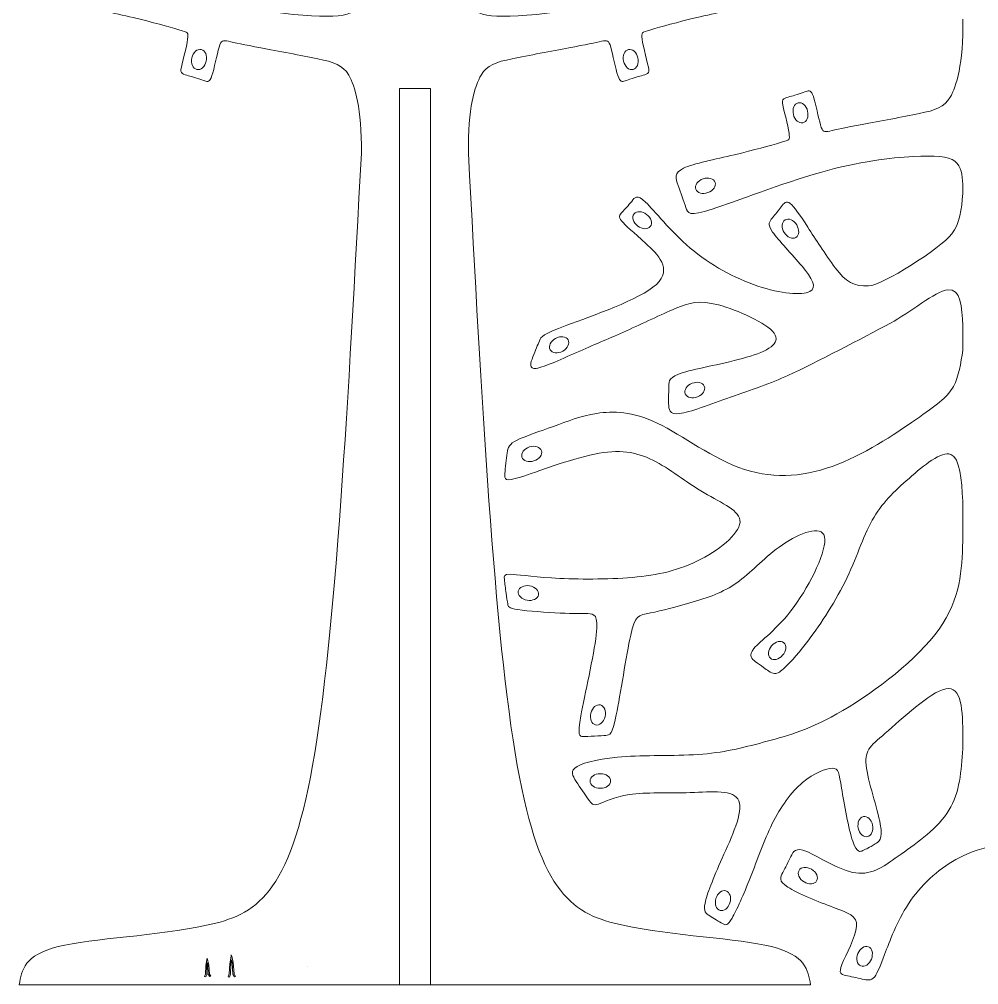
# Model space of a CAD drawing. Header units: centimetres. Extents: x -24 to 7.8, y -17 to 18.1.
# Drawn here: x -21.69 to -2.96, y -17 to 1.85 of the extents above; entities that cross this region are included whole.
import ezdxf

# ---------------------------------------------------------------- set-up
doc = ezdxf.new("R2010")
doc.units = ezdxf.units.CM
doc.header["$MEASUREMENT"] = 0
doc.layers.add('Layer 1', color=7, linetype='Continuous')

msp = doc.modelspace()

# ---------------------------------------------------------------- linework, layer by layer
at = {"layer": 'Layer 1', "color": 250, "lineweight": 20}
msp.add_lwpolyline([(-14.27244, -17.0023), (-13.66744, -17.0023), (-13.66744, 0.4977), (-14.27244, 0.4977), (-14.27244, -17.0023)], close=True, dxfattribs=at)
for points, knots in [([(-15.01543, 2.45465), (-15.02714, 2.2817), (-15.03887, 2.10872), (-15.17037, 2.01126), (-15.17037, 2.01126), (-15.30187, 1.91379), (-15.55317, 1.89183), (-15.98706, 1.9165), (-15.98706, 1.9165), (-16.42094, 1.94117), (-17.03742, 2.01249), (-17.79523, 2.22662), (-17.79523, 2.22662), (-18.55306, 2.44078), (-19.45223, 2.79775), (-19.91003, 2.94464), (-19.91003, 2.94464), (-20.36782, 3.09153), (-20.38426, 3.02834), (-20.42309, 2.91075), (-20.42309, 2.91075), (-20.46192, 2.79314), (-20.52317, 2.62112), (-20.57283, 2.48255), (-20.57283, 2.48255), (-20.62251, 2.34397), (-20.66064, 2.23883), (-20.46687, 2.14538), (-20.46687, 2.14538), (-20.2731, 2.05193), (-19.84745, 1.97017), (-19.47209, 1.88224), (-19.47209, 1.88224), (-19.09672, 1.7943), (-18.77163, 1.70019), (-18.57708, 1.6436), (-18.57708, 1.6436), (-18.38253, 1.58701), (-18.39458, 1.59771), (-18.40759, 1.45929), (-18.40759, 1.45929), (-18.4206, 1.32087), (-18.52505, 0.9667), (-18.53895, 0.86724), (-18.53895, 0.86724), (-18.55285, 0.76778), (-18.44126, 0.7625), (-18.36276, 0.73996), (-18.36276, 0.73996), (-18.28426, 0.71742), (-18.13088, 0.66392), (-18.07311, 0.64572), (-18.07311, 0.64572), (-18.01534, 0.62752), (-17.97707, 0.6148), (-17.93205, 0.74836), (-17.93205, 0.74836), (-17.88703, 0.88192), (-17.83523, 1.16174), (-17.79439, 1.30165), (-17.79439, 1.30165), (-17.75353, 1.44156), (-17.72361, 1.44156), (-17.61171, 1.41961), (-17.61171, 1.41961), (-17.49981, 1.39765), (-17.3059, 1.3537), (-16.9773, 1.29056), (-16.9773, 1.29056), (-16.64869, 1.22743), (-16.18534, 1.14506), (-15.86796, 1.07827), (-15.86796, 1.07827), (-15.55057, 1.01147), (-15.37911, 0.96021), (-15.26136, 0.75707), (-15.26136, 0.75707), (-15.14361, 0.55392), (-15.00014, 0.10849), (-15.01544, -0.76201)], [0, 0, 0, 0, 0.04761905, 0.04761905, 0.04761905, 0.04761905, 0.0952381, 0.0952381, 0.0952381, 0.0952381, 0.14285714, 0.14285714, 0.14285714, 0.14285714, 0.19047619, 0.19047619, 0.19047619, 0.19047619, 0.23809524, 0.23809524, 0.23809524, 0.23809524, 0.28571429, 0.28571429, 0.28571429, 0.28571429, 0.33333333, 0.33333333, 0.33333333, 0.33333333, 0.38095238, 0.38095238, 0.38095238, 0.38095238, 0.42857143, 0.42857143, 0.42857143, 0.42857143, 0.47619048, 0.47619048, 0.47619048, 0.47619048, 0.52380952, 0.52380952, 0.52380952, 0.52380952, 0.57142857, 0.57142857, 0.57142857, 0.57142857, 0.61904762, 0.61904762, 0.61904762, 0.61904762, 0.66666667, 0.66666667, 0.66666667, 0.66666667, 0.71428571, 0.71428571, 0.71428571, 0.71428571, 0.76190476, 0.76190476, 0.76190476, 0.76190476, 0.80952381, 0.80952381, 0.80952381, 0.80952381, 0.85714286, 0.85714286, 0.85714286, 0.85714286, 0.9047619, 0.9047619, 0.9047619, 0.9047619, 1, 1, 1, 1]), ([(-12.92445, 2.45465), (-12.91274, 2.2817), (-12.90101, 2.10872), (-12.76951, 2.01126), (-12.76951, 2.01126), (-12.63801, 1.91379), (-12.38671, 1.89183), (-11.95282, 1.9165), (-11.95282, 1.9165), (-11.51894, 1.94117), (-10.90246, 2.01249), (-10.14465, 2.22662), (-10.14465, 2.22662), (-9.38682, 2.44078), (-8.48765, 2.79775), (-8.02985, 2.94464), (-8.02985, 2.94464), (-7.57206, 3.09153), (-7.55562, 3.02834), (-7.51679, 2.91075), (-7.51679, 2.91075), (-7.47796, 2.79314), (-7.41671, 2.62112), (-7.36705, 2.48255), (-7.36705, 2.48255), (-7.31737, 2.34397), (-7.27924, 2.23883), (-7.47301, 2.14538), (-7.47301, 2.14538), (-7.66678, 2.05193), (-8.09243, 1.97017), (-8.46779, 1.88224), (-8.46779, 1.88224), (-8.84316, 1.7943), (-9.16825, 1.70019), (-9.3628, 1.6436), (-9.3628, 1.6436), (-9.55735, 1.58701), (-9.5453, 1.59771), (-9.53229, 1.45929), (-9.53229, 1.45929), (-9.51928, 1.32087), (-9.41483, 0.9667), (-9.40093, 0.86724), (-9.40093, 0.86724), (-9.38703, 0.76778), (-9.49862, 0.7625), (-9.57712, 0.73996), (-9.57712, 0.73996), (-9.65562, 0.71742), (-9.809, 0.66392), (-9.86677, 0.64572), (-9.86677, 0.64572), (-9.92454, 0.62752), (-9.96281, 0.6148), (-10.00783, 0.74836), (-10.00783, 0.74836), (-10.05285, 0.88192), (-10.10465, 1.16174), (-10.14549, 1.30165), (-10.14549, 1.30165), (-10.18635, 1.44156), (-10.21627, 1.44156), (-10.32817, 1.41961), (-10.32817, 1.41961), (-10.44007, 1.39765), (-10.63398, 1.3537), (-10.96258, 1.29056), (-10.96258, 1.29056), (-11.29119, 1.22743), (-11.75454, 1.14506), (-12.07192, 1.07827), (-12.07192, 1.07827), (-12.38931, 1.01147), (-12.56077, 0.96021), (-12.67852, 0.75707), (-12.67852, 0.75707), (-12.79627, 0.55392), (-12.93974, 0.10849), (-12.92444, -0.76201)], [0, 0, 0, 0, 0.04761905, 0.04761905, 0.04761905, 0.04761905, 0.0952381, 0.0952381, 0.0952381, 0.0952381, 0.14285714, 0.14285714, 0.14285714, 0.14285714, 0.19047619, 0.19047619, 0.19047619, 0.19047619, 0.23809524, 0.23809524, 0.23809524, 0.23809524, 0.28571429, 0.28571429, 0.28571429, 0.28571429, 0.33333333, 0.33333333, 0.33333333, 0.33333333, 0.38095238, 0.38095238, 0.38095238, 0.38095238, 0.42857143, 0.42857143, 0.42857143, 0.42857143, 0.47619048, 0.47619048, 0.47619048, 0.47619048, 0.52380952, 0.52380952, 0.52380952, 0.52380952, 0.57142857, 0.57142857, 0.57142857, 0.57142857, 0.61904762, 0.61904762, 0.61904762, 0.61904762, 0.66666667, 0.66666667, 0.66666667, 0.66666667, 0.71428571, 0.71428571, 0.71428571, 0.71428571, 0.76190476, 0.76190476, 0.76190476, 0.76190476, 0.80952381, 0.80952381, 0.80952381, 0.80952381, 0.85714286, 0.85714286, 0.85714286, 0.85714286, 0.9047619, 0.9047619, 0.9047619, 0.9047619, 1, 1, 1, 1]), ([(-3.27185, -1.36795), (-3.28356, -1.195), (-3.29529, -1.02202), (-3.42679, -0.92456), (-3.42679, -0.92456), (-3.55829, -0.82709), (-3.80959, -0.80513), (-4.24348, -0.8298), (-4.24348, -0.8298), (-4.67736, -0.85447), (-5.29384, -0.92579), (-6.05165, -1.13992), (-6.05165, -1.13992), (-6.80948, -1.35408), (-7.70865, -1.71105), (-8.16645, -1.85794), (-8.16645, -1.85794), (-8.62424, -2.00483), (-8.64068, -1.94164), (-8.67951, -1.82405), (-8.67951, -1.82405), (-8.71834, -1.70644), (-8.77959, -1.53442), (-8.82925, -1.39585), (-8.82925, -1.39585), (-8.87893, -1.25727), (-8.91706, -1.15213), (-8.72329, -1.05868), (-8.72329, -1.05868), (-8.52952, -0.96523), (-8.10387, -0.88347), (-7.72851, -0.79554), (-7.72851, -0.79554), (-7.35314, -0.7076), (-7.02805, -0.61349), (-6.8335, -0.5569), (-6.8335, -0.5569), (-6.63895, -0.50031), (-6.651, -0.51101), (-6.66401, -0.37259), (-6.66401, -0.37259), (-6.67702, -0.23417), (-6.78147, 0.12), (-6.79537, 0.21946), (-6.79537, 0.21946), (-6.80927, 0.31892), (-6.69768, 0.3242), (-6.61918, 0.34674), (-6.61918, 0.34674), (-6.54068, 0.36928), (-6.3873, 0.42278), (-6.32953, 0.44098), (-6.32953, 0.44098), (-6.27176, 0.45918), (-6.23349, 0.4719), (-6.18847, 0.33834), (-6.18847, 0.33834), (-6.14345, 0.20478), (-6.09165, -0.07504), (-6.05081, -0.21495), (-6.05081, -0.21495), (-6.00995, -0.35486), (-5.98003, -0.35486), (-5.86813, -0.33291), (-5.86813, -0.33291), (-5.75623, -0.31095), (-5.56232, -0.267), (-5.23372, -0.20386), (-5.23372, -0.20386), (-4.90511, -0.14073), (-4.44176, -0.05836), (-4.12438, 0.00843), (-4.12438, 0.00843), (-3.80699, 0.07523), (-3.63553, 0.12649), (-3.51778, 0.32963), (-3.51778, 0.32963), (-3.40003, 0.53278), (-3.25656, 0.97821), (-3.27186, 1.84871)], [0, 0, 0, 0, 0.04761905, 0.04761905, 0.04761905, 0.04761905, 0.0952381, 0.0952381, 0.0952381, 0.0952381, 0.14285714, 0.14285714, 0.14285714, 0.14285714, 0.19047619, 0.19047619, 0.19047619, 0.19047619, 0.23809524, 0.23809524, 0.23809524, 0.23809524, 0.28571429, 0.28571429, 0.28571429, 0.28571429, 0.33333333, 0.33333333, 0.33333333, 0.33333333, 0.38095238, 0.38095238, 0.38095238, 0.38095238, 0.42857143, 0.42857143, 0.42857143, 0.42857143, 0.47619048, 0.47619048, 0.47619048, 0.47619048, 0.52380952, 0.52380952, 0.52380952, 0.52380952, 0.57142857, 0.57142857, 0.57142857, 0.57142857, 0.61904762, 0.61904762, 0.61904762, 0.61904762, 0.66666667, 0.66666667, 0.66666667, 0.66666667, 0.71428571, 0.71428571, 0.71428571, 0.71428571, 0.76190476, 0.76190476, 0.76190476, 0.76190476, 0.80952381, 0.80952381, 0.80952381, 0.80952381, 0.85714286, 0.85714286, 0.85714286, 0.85714286, 0.9047619, 0.9047619, 0.9047619, 0.9047619, 1, 1, 1, 1]), ([(-18.22891, 0.86876), (-18.15188, 0.85132), (-18.06965, 0.92449), (-18.04526, 1.03223), (-18.04526, 1.03223), (-18.02087, 1.13998), (-18.06355, 1.24144), (-18.14059, 1.25889), (-18.14059, 1.25889), (-18.21762, 1.27632), (-18.29984, 1.20314), (-18.32424, 1.09539), (-18.32424, 1.09539), (-18.34864, 0.98766), (-18.30595, 0.88621), (-18.22891, 0.86876)], [0, 0, 0, 0, 0.2, 0.2, 0.2, 0.2, 0.4, 0.4, 0.4, 0.4, 0.6, 0.6, 0.6, 0.6, 1, 1, 1, 1]), ([(-9.71097, 0.86876), (-9.788, 0.85132), (-9.87023, 0.92449), (-9.89462, 1.03223), (-9.89462, 1.03223), (-9.91901, 1.13998), (-9.87633, 1.24144), (-9.79929, 1.25889), (-9.79929, 1.25889), (-9.72226, 1.27632), (-9.64004, 1.20314), (-9.61564, 1.09539), (-9.61564, 1.09539), (-9.59124, 0.98766), (-9.63393, 0.88621), (-9.71097, 0.86876)], [0, 0, 0, 0, 0.2, 0.2, 0.2, 0.2, 0.4, 0.4, 0.4, 0.4, 0.6, 0.6, 0.6, 0.6, 1, 1, 1, 1]), ([(-6.48533, 0.21794), (-6.4083, 0.23538), (-6.32607, 0.16221), (-6.30168, 0.05447), (-6.30168, 0.05447), (-6.27729, -0.05328), (-6.31997, -0.15474), (-6.39701, -0.17219), (-6.39701, -0.17219), (-6.47404, -0.18962), (-6.55626, -0.11644), (-6.58066, -0.00869), (-6.58066, -0.00869), (-6.60506, 0.09904), (-6.56237, 0.20049), (-6.48533, 0.21794)], [0, 0, 0, 0, 0.2, 0.2, 0.2, 0.2, 0.4, 0.4, 0.4, 0.4, 0.6, 0.6, 0.6, 0.6, 1, 1, 1, 1]), ([(-15.01544, -0.76202), (-15.26599, -5.47042), (-15.51656, -10.17882), (-15.96815, -12.71989), (-15.96815, -12.71989), (-16.41975, -15.26095), (-17.07239, -15.63471), (-18.03591, -15.84282), (-18.03591, -15.84282), (-18.99944, -16.05093), (-20.27385, -16.09341), (-20.9353, -16.25903), (-20.9353, -16.25903), (-21.59676, -16.42468), (-21.64528, -16.71349), (-21.69378, -17.0023)], [0, 0, 0, 0, 0.2, 0.2, 0.2, 0.2, 0.4, 0.4, 0.4, 0.4, 0.6, 0.6, 0.6, 0.6, 1, 1, 1, 1]), ([(-12.92444, -0.76202), (-12.67389, -5.47042), (-12.42332, -10.17882), (-11.97173, -12.71989), (-11.97173, -12.71989), (-11.52013, -15.26095), (-10.86749, -15.63471), (-9.90397, -15.84282), (-9.90397, -15.84282), (-8.94044, -16.05093), (-7.66603, -16.09341), (-7.00458, -16.25903), (-7.00458, -16.25903), (-6.34312, -16.42468), (-6.2946, -16.71349), (-6.2461, -17.0023)], [0, 0, 0, 0, 0.2, 0.2, 0.2, 0.2, 0.4, 0.4, 0.4, 0.4, 0.6, 0.6, 0.6, 0.6, 1, 1, 1, 1]), ([(-8.10748, -1.33485), (-8.08132, -1.40937), (-8.14455, -1.49946), (-8.24878, -1.53607), (-8.24878, -1.53607), (-8.353, -1.57268), (-8.45871, -1.54193), (-8.48488, -1.46741), (-8.48488, -1.46741), (-8.51104, -1.39289), (-8.4478, -1.3028), (-8.34357, -1.26619), (-8.34357, -1.26619), (-8.23935, -1.22958), (-8.13366, -1.26033), (-8.10748, -1.33485)], [0, 0, 0, 0, 0.2, 0.2, 0.2, 0.2, 0.4, 0.4, 0.4, 0.4, 0.6, 0.6, 0.6, 0.6, 1, 1, 1, 1]), ([(-3.27185, -1.55334), (-3.2983, -1.86629), (-3.3233, -2.1316), (-3.48883, -2.34356), (-3.48883, -2.34356), (-3.71243, -2.62986), (-4.8383, -3.34435), (-5.11033, -3.35831), (-5.11033, -3.35831), (-5.38961, -3.37264), (-5.56073, -3.27864), (-5.76285, -3.00306), (-5.76285, -3.00306), (-5.96498, -2.72747), (-6.14798, -2.44202), (-6.29776, -2.21164), (-6.29776, -2.21164), (-6.44754, -1.98124), (-6.56412, -1.80589), (-6.64307, -1.7462), (-6.64307, -1.7462), (-6.72204, -1.68648), (-6.76338, -1.74238), (-6.81609, -1.81192), (-6.81609, -1.81192), (-6.86881, -1.88144), (-6.93292, -1.96463), (-6.9898, -2.03001), (-6.9898, -2.03001), (-7.04668, -2.09541), (-7.09634, -2.14304), (-6.98496, -2.30501), (-6.98496, -2.30501), (-6.87358, -2.467), (-6.60114, -2.74335), (-6.40936, -2.97406), (-6.40936, -2.97406), (-6.21758, -3.20477), (-6.10644, -3.38988), (-6.25897, -3.46595), (-6.25897, -3.46595), (-6.41151, -3.542), (-6.82773, -3.50906), (-7.27535, -3.36083), (-7.27535, -3.36083), (-7.72297, -3.21257), (-8.20201, -2.94899), (-8.59417, -2.61747), (-8.59417, -2.61747), (-8.98633, -2.28596), (-9.29163, -1.88645), (-9.46466, -1.72239), (-9.46466, -1.72239), (-9.6377, -1.55831), (-9.67847, -1.62967), (-9.73736, -1.70603), (-9.73736, -1.70603), (-9.79626, -1.78241), (-9.87329, -1.86385), (-9.92536, -1.91889), (-9.92536, -1.91889), (-9.97744, -1.97394), (-10.00459, -2.00262), (-9.9344, -2.08755), (-9.9344, -2.08755), (-9.8642, -2.17248), (-9.69669, -2.31365), (-9.46373, -2.52699), (-9.46373, -2.52699), (-9.23076, -2.74034), (-8.93234, -3.02588), (-9.25539, -3.32689), (-9.25539, -3.32689), (-9.57844, -3.62787), (-10.52295, -3.94438), (-11.00455, -4.12485), (-11.00455, -4.12485), (-11.48614, -4.30536), (-11.50483, -4.34991), (-11.53775, -4.42834), (-11.53775, -4.42834), (-11.57067, -4.50678), (-11.61783, -4.61918), (-11.66479, -4.74008), (-11.66479, -4.74008), (-11.71175, -4.861), (-11.7585, -4.99049), (-11.59887, -4.96794), (-11.59887, -4.96794), (-11.43922, -4.94539), (-11.07317, -4.77083), (-10.75272, -4.62864), (-10.75272, -4.62864), (-10.43228, -4.48645), (-10.15742, -4.37663), (-9.83938, -4.23386), (-9.83938, -4.23386), (-9.52133, -4.09111), (-9.16008, -3.91537), (-8.88524, -3.80008), (-8.88524, -3.80008), (-8.61038, -3.68478), (-8.42189, -3.62985), (-8.04495, -3.72869), (-8.04495, -3.72869), (-7.66801, -3.82752), (-7.10258, -4.08013), (-6.95632, -4.28095), (-6.95632, -4.28095), (-6.81006, -4.48177), (-7.08295, -4.63084), (-7.49524, -4.75163), (-7.49524, -4.75163), (-7.90752, -4.87244), (-8.4592, -4.96497), (-8.73467, -5.0497), (-8.73467, -5.0497), (-9.01014, -5.13445), (-9.00941, -5.21142), (-9.01137, -5.3123), (-9.01137, -5.3123), (-9.01335, -5.41316), (-9.01804, -5.53796), (-9.01623, -5.65322), (-9.01623, -5.65322), (-9.01442, -5.76846), (-9.0061, -5.87417), (-8.80389, -5.85018), (-8.80389, -5.85018), (-8.60166, -5.82617), (-8.2055, -5.67244), (-7.80718, -5.52971), (-7.80718, -5.52971), (-7.40886, -5.38696), (-7.00834, -5.25518), (-6.68637, -5.10692), (-6.68637, -5.10692), (-6.12781, -4.84974), (-5.24175, -4.38149), (-4.68687, -4.08432), (-4.68687, -4.08432), (-4.30509, -3.87986), (-3.81639, -3.45994), (-3.56275, -3.43256), (-3.56275, -3.43256), (-3.30909, -3.40517), (-3.29046, -3.77033), (-3.27185, -4.13547)], [0, 0, 0, 0, 0.02631579, 0.02631579, 0.02631579, 0.02631579, 0.05263158, 0.05263158, 0.05263158, 0.05263158, 0.07894737, 0.07894737, 0.07894737, 0.07894737, 0.10526316, 0.10526316, 0.10526316, 0.10526316, 0.13157895, 0.13157895, 0.13157895, 0.13157895, 0.15789474, 0.15789474, 0.15789474, 0.15789474, 0.18421053, 0.18421053, 0.18421053, 0.18421053, 0.21052632, 0.21052632, 0.21052632, 0.21052632, 0.23684211, 0.23684211, 0.23684211, 0.23684211, 0.26315789, 0.26315789, 0.26315789, 0.26315789, 0.28947368, 0.28947368, 0.28947368, 0.28947368, 0.31578947, 0.31578947, 0.31578947, 0.31578947, 0.34210526, 0.34210526, 0.34210526, 0.34210526, 0.36842105, 0.36842105, 0.36842105, 0.36842105, 0.39473684, 0.39473684, 0.39473684, 0.39473684, 0.42105263, 0.42105263, 0.42105263, 0.42105263, 0.44736842, 0.44736842, 0.44736842, 0.44736842, 0.47368421, 0.47368421, 0.47368421, 0.47368421, 0.5, 0.5, 0.5, 0.5, 0.52631579, 0.52631579, 0.52631579, 0.52631579, 0.55263158, 0.55263158, 0.55263158, 0.55263158, 0.57894737, 0.57894737, 0.57894737, 0.57894737, 0.60526316, 0.60526316, 0.60526316, 0.60526316, 0.63157895, 0.63157895, 0.63157895, 0.63157895, 0.65789474, 0.65789474, 0.65789474, 0.65789474, 0.68421053, 0.68421053, 0.68421053, 0.68421053, 0.71052632, 0.71052632, 0.71052632, 0.71052632, 0.73684211, 0.73684211, 0.73684211, 0.73684211, 0.76315789, 0.76315789, 0.76315789, 0.76315789, 0.78947368, 0.78947368, 0.78947368, 0.78947368, 0.81578947, 0.81578947, 0.81578947, 0.81578947, 0.84210526, 0.84210526, 0.84210526, 0.84210526, 0.86842105, 0.86842105, 0.86842105, 0.86842105, 0.89473684, 0.89473684, 0.89473684, 0.89473684, 0.92105263, 0.92105263, 0.92105263, 0.92105263, 0.94736842, 0.94736842, 0.94736842, 0.94736842, 1, 1, 1, 1]), ([(-9.3734, -2.19618), (-9.4215, -2.25882), (-9.53151, -2.2551), (-9.61913, -2.18782), (-9.61913, -2.18782), (-9.70675, -2.12055), (-9.73877, -2.01522), (-9.69066, -1.95258), (-9.69066, -1.95258), (-9.64256, -1.88994), (-9.53255, -1.89367), (-9.44492, -1.96095), (-9.44492, -1.96095), (-9.35731, -2.02822), (-9.3253, -2.13353), (-9.3734, -2.19618)], [0, 0, 0, 0, 0.2, 0.2, 0.2, 0.2, 0.4, 0.4, 0.4, 0.4, 0.6, 0.6, 0.6, 0.6, 1, 1, 1, 1]), ([(-6.53159, -2.41004), (-6.59873, -2.45162), (-6.70031, -2.40927), (-6.75851, -2.31537), (-6.75851, -2.31537), (-6.8167, -2.22148), (-6.80943, -2.11162), (-6.74229, -2.07002), (-6.74229, -2.07002), (-6.67515, -2.02844), (-6.57356, -2.0708), (-6.51537, -2.1647), (-6.51537, -2.1647), (-6.45718, -2.25859), (-6.46445, -2.36843), (-6.53159, -2.41004)], [0, 0, 0, 0, 0.2, 0.2, 0.2, 0.2, 0.4, 0.4, 0.4, 0.4, 0.6, 0.6, 0.6, 0.6, 1, 1, 1, 1]), ([(-10.9784, -4.40968), (-10.94019, -4.4788), (-10.98754, -4.57816), (-11.08422, -4.63161), (-11.08422, -4.63161), (-11.1809, -4.68506), (-11.29024, -4.67234), (-11.32846, -4.60322), (-11.32846, -4.60322), (-11.36667, -4.5341), (-11.3193, -4.43474), (-11.22262, -4.38128), (-11.22262, -4.38128), (-11.12595, -4.32783), (-11.01662, -4.34056), (-10.9784, -4.40968)], [0, 0, 0, 0, 0.2, 0.2, 0.2, 0.2, 0.4, 0.4, 0.4, 0.4, 0.6, 0.6, 0.6, 0.6, 1, 1, 1, 1]), ([(-3.27185, -4.61327), (-3.30995, -4.86859), (-3.34807, -5.1239), (-3.45432, -5.31877), (-3.45432, -5.31877), (-3.56057, -5.51362), (-3.73497, -5.648), (-4.12074, -5.9197), (-4.12074, -5.9197), (-4.50651, -6.1914), (-5.10364, -6.60046), (-5.70847, -6.8379), (-5.70847, -6.8379), (-6.31331, -7.07536), (-6.92586, -7.14127), (-7.53415, -6.94108), (-7.53415, -6.94108), (-8.14243, -6.74088), (-8.74649, -6.27458), (-9.23641, -6.03881), (-9.23641, -6.03881), (-9.72634, -5.80303), (-10.10215, -5.79772), (-10.41824, -5.84713), (-10.41824, -5.84713), (-10.73432, -5.89655), (-10.99069, -6.00071), (-11.26228, -6.09956), (-11.26228, -6.09956), (-11.53388, -6.19843), (-11.82073, -6.29205), (-11.9751, -6.36836), (-11.9751, -6.36836), (-12.12948, -6.44469), (-12.15142, -6.50374), (-12.16987, -6.61965), (-12.16987, -6.61965), (-12.18833, -6.73556), (-12.20332, -6.90837), (-12.21259, -7.02177), (-12.21259, -7.02177), (-12.22185, -7.13515), (-12.22542, -7.18917), (-11.90728, -7.09051), (-11.90728, -7.09051), (-11.58914, -6.99181), (-10.94929, -6.74042), (-10.46438, -6.64189), (-10.46438, -6.64189), (-9.97947, -6.54337), (-9.64948, -6.59768), (-9.32271, -6.76012), (-9.32271, -6.76012), (-8.99594, -6.92256), (-8.67237, -7.19314), (-8.32448, -7.39822), (-8.32448, -7.39822), (-7.97658, -7.60331), (-7.60434, -7.74295), (-7.62158, -7.97473), (-7.62158, -7.97473), (-7.63882, -8.20653), (-8.04553, -8.53056), (-8.46464, -8.73383), (-8.46464, -8.73383), (-8.88377, -8.93712), (-9.31529, -9.0197), (-9.81597, -9.0566), (-9.81597, -9.0566), (-10.31665, -9.09347), (-10.88647, -9.08465), (-11.30197, -9.05894), (-11.30197, -9.05894), (-11.71748, -9.03324), (-11.97868, -8.99065), (-12.1071, -8.98767), (-12.1071, -8.98767), (-12.23551, -8.98463), (-12.23116, -9.02123), (-12.22277, -9.09179), (-12.22277, -9.09179), (-12.21438, -9.16234), (-12.20195, -9.26688), (-12.18995, -9.35541), (-12.18995, -9.35541), (-12.17794, -9.44396), (-12.16635, -9.51651), (-12.15815, -9.56786), (-12.15815, -9.56786), (-12.14995, -9.61926), (-12.14512, -9.64944), (-11.95685, -9.67802), (-11.95685, -9.67802), (-11.76858, -9.7066), (-11.39687, -9.73354), (-11.13287, -9.74492), (-11.13287, -9.74492), (-10.86888, -9.7563), (-10.71261, -9.7521), (-10.5909, -9.75606), (-10.5909, -9.75606), (-10.46918, -9.76), (-10.382, -9.77208), (-10.42913, -10.17072), (-10.42913, -10.17072), (-10.47627, -10.56937), (-10.65773, -11.35462), (-10.72851, -11.75064), (-10.72851, -11.75064), (-10.7993, -12.14666), (-10.75941, -12.15349), (-10.68408, -12.15464), (-10.68408, -12.15464), (-10.60875, -12.15579), (-10.31805, -12.14065), (-10.2405, -12.13517), (-10.2405, -12.13517), (-10.16295, -12.12969), (-10.11864, -12.12324), (-10.03858, -11.73292), (-10.03858, -11.73292), (-9.95852, -11.3426), (-9.84267, -10.56835), (-9.75606, -10.17922), (-9.75606, -10.17922), (-9.66945, -9.79009), (-9.61203, -9.78602), (-9.37273, -9.74251), (-9.37273, -9.74251), (-9.13343, -9.699), (-8.89214, -9.62658), (-8.5379, -9.5279), (-8.5379, -9.5279), (-8.18366, -9.42922), (-7.89636, -9.31483), (-7.63296, -9.11761), (-7.63296, -9.11761), (-7.36955, -8.92039), (-7.13003, -8.64033), (-6.79429, -8.41248), (-6.79429, -8.41248), (-6.45856, -8.18461), (-6.0266, -8.00891), (-5.9716, -8.256), (-5.9716, -8.256), (-5.91661, -8.50309), (-6.2386, -9.173), (-6.56647, -9.62004), (-6.56647, -9.62004), (-6.89434, -10.06709), (-7.22814, -10.29132), (-7.35105, -10.43584), (-7.35105, -10.43584), (-7.47396, -10.58038), (-7.386, -10.64526), (-7.32359, -10.69128), (-7.32359, -10.69128), (-7.26118, -10.7373), (-7.22431, -10.7645), (-7.16346, -10.8095), (-7.16346, -10.8095), (-7.10262, -10.85449), (-7.01781, -10.91732), (-6.94986, -10.92494), (-6.94986, -10.92494), (-6.88191, -10.93258), (-6.83083, -10.88501), (-6.74521, -10.80529), (-6.74521, -10.80529), (-6.65957, -10.72556), (-6.53938, -10.61367), (-6.32224, -10.32711), (-6.32224, -10.32711), (-6.10509, -10.04054), (-5.79096, -9.5793), (-5.57108, -9.13455), (-5.57108, -9.13455), (-5.35119, -8.68979), (-5.22554, -8.2615), (-5.041, -7.93203), (-5.041, -7.93203), (-4.85645, -7.60259), (-4.613, -7.37197), (-4.32149, -7.11535), (-4.32149, -7.11535), (-4.02999, -6.85873), (-3.69041, -6.57612), (-3.50746, -6.64619), (-3.50746, -6.64619), (-3.32451, -6.71629), (-3.29817, -7.1391), (-3.27185, -7.56189)], [0, 0, 0, 0, 0.02040816, 0.02040816, 0.02040816, 0.02040816, 0.04081633, 0.04081633, 0.04081633, 0.04081633, 0.06122449, 0.06122449, 0.06122449, 0.06122449, 0.08163265, 0.08163265, 0.08163265, 0.08163265, 0.10204082, 0.10204082, 0.10204082, 0.10204082, 0.12244898, 0.12244898, 0.12244898, 0.12244898, 0.14285714, 0.14285714, 0.14285714, 0.14285714, 0.16326531, 0.16326531, 0.16326531, 0.16326531, 0.18367347, 0.18367347, 0.18367347, 0.18367347, 0.20408163, 0.20408163, 0.20408163, 0.20408163, 0.2244898, 0.2244898, 0.2244898, 0.2244898, 0.24489796, 0.24489796, 0.24489796, 0.24489796, 0.26530612, 0.26530612, 0.26530612, 0.26530612, 0.28571429, 0.28571429, 0.28571429, 0.28571429, 0.30612245, 0.30612245, 0.30612245, 0.30612245, 0.32653061, 0.32653061, 0.32653061, 0.32653061, 0.34693878, 0.34693878, 0.34693878, 0.34693878, 0.36734694, 0.36734694, 0.36734694, 0.36734694, 0.3877551, 0.3877551, 0.3877551, 0.3877551, 0.40816327, 0.40816327, 0.40816327, 0.40816327, 0.42857143, 0.42857143, 0.42857143, 0.42857143, 0.44897959, 0.44897959, 0.44897959, 0.44897959, 0.46938776, 0.46938776, 0.46938776, 0.46938776, 0.48979592, 0.48979592, 0.48979592, 0.48979592, 0.51020408, 0.51020408, 0.51020408, 0.51020408, 0.53061224, 0.53061224, 0.53061224, 0.53061224, 0.55102041, 0.55102041, 0.55102041, 0.55102041, 0.57142857, 0.57142857, 0.57142857, 0.57142857, 0.59183673, 0.59183673, 0.59183673, 0.59183673, 0.6122449, 0.6122449, 0.6122449, 0.6122449, 0.63265306, 0.63265306, 0.63265306, 0.63265306, 0.65306122, 0.65306122, 0.65306122, 0.65306122, 0.67346939, 0.67346939, 0.67346939, 0.67346939, 0.69387755, 0.69387755, 0.69387755, 0.69387755, 0.71428571, 0.71428571, 0.71428571, 0.71428571, 0.73469388, 0.73469388, 0.73469388, 0.73469388, 0.75510204, 0.75510204, 0.75510204, 0.75510204, 0.7755102, 0.7755102, 0.7755102, 0.7755102, 0.79591837, 0.79591837, 0.79591837, 0.79591837, 0.81632653, 0.81632653, 0.81632653, 0.81632653, 0.83673469, 0.83673469, 0.83673469, 0.83673469, 0.85714286, 0.85714286, 0.85714286, 0.85714286, 0.87755102, 0.87755102, 0.87755102, 0.87755102, 0.89795918, 0.89795918, 0.89795918, 0.89795918, 0.91836735, 0.91836735, 0.91836735, 0.91836735, 0.93877551, 0.93877551, 0.93877551, 0.93877551, 0.95918367, 0.95918367, 0.95918367, 0.95918367, 1, 1, 1, 1]), ([(-8.31903, -5.31697), (-8.28954, -5.39023), (-8.34866, -5.48307), (-8.45113, -5.52433), (-8.45113, -5.52433), (-8.55361, -5.56559), (-8.66059, -5.53962), (-8.69009, -5.46635), (-8.69009, -5.46635), (-8.71959, -5.39309), (-8.66045, -5.30026), (-8.55796, -5.25899), (-8.55796, -5.25899), (-8.4555, -5.21772), (-8.34853, -5.2437), (-8.31903, -5.31697)], [0, 0, 0, 0, 0.2, 0.2, 0.2, 0.2, 0.4, 0.4, 0.4, 0.4, 0.6, 0.6, 0.6, 0.6, 1, 1, 1, 1]), ([(-11.49834, -6.57755), (-11.47435, -6.6528), (-11.54018, -6.74101), (-11.64542, -6.77456), (-11.64542, -6.77456), (-11.75068, -6.80813), (-11.85544, -6.77432), (-11.87944, -6.69907), (-11.87944, -6.69907), (-11.90343, -6.62382), (-11.83758, -6.53561), (-11.73232, -6.50204), (-11.73232, -6.50204), (-11.62708, -6.46849), (-11.52234, -6.5023), (-11.49834, -6.57755)], [0, 0, 0, 0, 0.2, 0.2, 0.2, 0.2, 0.4, 0.4, 0.4, 0.4, 0.6, 0.6, 0.6, 0.6, 1, 1, 1, 1]), ([(-3.27185, -8.34432), (-3.292, -8.90437), (-3.31217, -9.46445), (-3.73462, -10.05755), (-3.73462, -10.05755), (-4.15708, -10.65067), (-4.98184, -11.27685), (-5.61346, -11.64888), (-5.61346, -11.64888), (-6.24508, -12.02093), (-6.68356, -12.13886), (-7.09192, -12.24866), (-7.09192, -12.24866), (-7.50028, -12.35849), (-7.87851, -12.46022), (-8.35034, -12.50007), (-8.35034, -12.50007), (-8.82217, -12.53995), (-9.38759, -12.51799), (-9.84605, -12.54709), (-9.84605, -12.54709), (-10.30451, -12.57619), (-10.65602, -12.65636), (-10.80351, -12.74222), (-10.80351, -12.74222), (-10.95102, -12.82809), (-10.89451, -12.91965), (-10.81895, -13.03481), (-10.81895, -13.03481), (-10.74338, -13.14996), (-10.64875, -13.28871), (-10.58598, -13.37907), (-10.58598, -13.37907), (-10.52322, -13.46942), (-10.49231, -13.51138), (-10.38428, -13.47693), (-10.38428, -13.47693), (-10.27624, -13.44248), (-10.09106, -13.33167), (-9.77859, -13.28724), (-9.77859, -13.28724), (-9.46612, -13.24278), (-9.02635, -13.26475), (-8.59432, -13.25092), (-8.59432, -13.25092), (-8.1623, -13.2371), (-7.73801, -13.18746), (-7.64501, -13.41016), (-7.64501, -13.41016), (-7.55199, -13.63287), (-7.79027, -14.12791), (-7.96958, -14.52959), (-7.96958, -14.52959), (-8.14891, -14.93128), (-8.26929, -15.23963), (-8.30474, -15.40917), (-8.30474, -15.40917), (-8.34019, -15.5787), (-8.2907, -15.60947), (-8.21336, -15.65818), (-8.21336, -15.65818), (-8.13601, -15.70692), (-8.0308, -15.77362), (-7.96291, -15.81023), (-7.96291, -15.81023), (-7.895, -15.84687), (-7.8644, -15.85343), (-7.77824, -15.70237), (-7.77824, -15.70237), (-7.69207, -15.55132), (-7.55035, -15.24265), (-7.41666, -14.90163), (-7.41666, -14.90163), (-7.28297, -14.56061), (-7.15732, -14.18721), (-6.99241, -13.85776), (-6.99241, -13.85776), (-6.8275, -13.52831), (-6.62331, -13.24278), (-6.4011, -13.0548), (-6.4011, -13.0548), (-6.17889, -12.86682), (-5.93866, -12.77637), (-5.8158, -12.77684), (-5.8158, -12.77684), (-5.69294, -12.77732), (-5.68744, -12.86874), (-5.6394, -13.16625), (-5.6394, -13.16625), (-5.59137, -13.46375), (-5.50077, -13.96736), (-5.42077, -14.20281), (-5.42077, -14.20281), (-5.34076, -14.43826), (-5.27133, -14.40559), (-5.22565, -14.38426), (-5.22565, -14.38426), (-5.17996, -14.36293), (-5.158, -14.35293), (-5.1243, -14.33494), (-5.1243, -14.33494), (-5.09061, -14.31695), (-5.04517, -14.29094), (-4.97995, -14.25368), (-4.97995, -14.25368), (-4.91472, -14.21642), (-4.82971, -14.16792), (-4.88296, -13.8692), (-4.88296, -13.8692), (-4.93621, -13.57046), (-5.12773, -13.02152), (-5.16007, -12.71255), (-5.16007, -12.71255), (-5.19241, -12.40357), (-5.06558, -12.33455), (-4.72435, -12.03843), (-4.72435, -12.03843), (-4.38312, -11.7423), (-3.82749, -11.21905), (-3.54967, -11.21892), (-3.54967, -11.21892), (-3.27185, -11.2188), (-3.27185, -11.74183), (-3.27185, -12.26482)], [0, 0, 0, 0, 0.03125, 0.03125, 0.03125, 0.03125, 0.0625, 0.0625, 0.0625, 0.0625, 0.09375, 0.09375, 0.09375, 0.09375, 0.125, 0.125, 0.125, 0.125, 0.15625, 0.15625, 0.15625, 0.15625, 0.1875, 0.1875, 0.1875, 0.1875, 0.21875, 0.21875, 0.21875, 0.21875, 0.25, 0.25, 0.25, 0.25, 0.28125, 0.28125, 0.28125, 0.28125, 0.3125, 0.3125, 0.3125, 0.3125, 0.34375, 0.34375, 0.34375, 0.34375, 0.375, 0.375, 0.375, 0.375, 0.40625, 0.40625, 0.40625, 0.40625, 0.4375, 0.4375, 0.4375, 0.4375, 0.46875, 0.46875, 0.46875, 0.46875, 0.5, 0.5, 0.5, 0.5, 0.53125, 0.53125, 0.53125, 0.53125, 0.5625, 0.5625, 0.5625, 0.5625, 0.59375, 0.59375, 0.59375, 0.59375, 0.625, 0.625, 0.625, 0.625, 0.65625, 0.65625, 0.65625, 0.65625, 0.6875, 0.6875, 0.6875, 0.6875, 0.71875, 0.71875, 0.71875, 0.71875, 0.75, 0.75, 0.75, 0.75, 0.78125, 0.78125, 0.78125, 0.78125, 0.8125, 0.8125, 0.8125, 0.8125, 0.84375, 0.84375, 0.84375, 0.84375, 0.875, 0.875, 0.875, 0.875, 0.90625, 0.90625, 0.90625, 0.90625, 0.9375, 0.9375, 0.9375, 0.9375, 1, 1, 1, 1]), ([(-11.5572, -9.38833), (-11.57076, -9.46614), (-11.66994, -9.51385), (-11.77876, -9.4949), (-11.77876, -9.4949), (-11.8876, -9.47592), (-11.96481, -9.39746), (-11.95126, -9.31965), (-11.95126, -9.31965), (-11.9377, -9.24184), (-11.8385, -9.19413), (-11.72966, -9.21309), (-11.72966, -9.21309), (-11.62084, -9.23206), (-11.54365, -9.31052), (-11.5572, -9.38833)], [0, 0, 0, 0, 0.2, 0.2, 0.2, 0.2, 0.4, 0.4, 0.4, 0.4, 0.6, 0.6, 0.6, 0.6, 1, 1, 1, 1]), ([(-6.76552, -10.32617), (-6.70604, -10.37814), (-6.71671, -10.48768), (-6.78938, -10.57087), (-6.78938, -10.57087), (-6.86207, -10.65407), (-6.96921, -10.67937), (-7.02868, -10.62741), (-7.02868, -10.62741), (-7.08816, -10.57544), (-7.07748, -10.46588), (-7.00479, -10.38268), (-7.00479, -10.38268), (-6.93212, -10.29949), (-6.82499, -10.27421), (-6.76552, -10.32617)], [0, 0, 0, 0, 0.2, 0.2, 0.2, 0.2, 0.4, 0.4, 0.4, 0.4, 0.6, 0.6, 0.6, 0.6, 1, 1, 1, 1]), ([(-10.34826, -11.53992), (-10.27156, -11.55877), (-10.23072, -11.66098), (-10.25707, -11.76825), (-10.25707, -11.76825), (-10.28343, -11.87554), (-10.36698, -11.94722), (-10.44368, -11.92838), (-10.44368, -11.92838), (-10.52038, -11.90953), (-10.56121, -11.8073), (-10.53486, -11.70001), (-10.53486, -11.70001), (-10.50851, -11.59274), (-10.42496, -11.52108), (-10.34826, -11.53992)], [0, 0, 0, 0, 0.2, 0.2, 0.2, 0.2, 0.4, 0.4, 0.4, 0.4, 0.6, 0.6, 0.6, 0.6, 1, 1, 1, 1]), ([(-3.27185, -12.39656), (-3.30081, -12.8221), (-3.32977, -13.24767), (-3.54321, -13.59732), (-3.54321, -13.59732), (-3.75665, -13.94696), (-4.1546, -14.22074), (-4.47437, -14.45041), (-4.47437, -14.45041), (-4.79415, -14.68008), (-5.03578, -14.86567), (-5.36077, -14.81982), (-5.36077, -14.81982), (-5.68576, -14.774), (-6.09412, -14.49667), (-6.31793, -14.40334), (-6.31793, -14.40334), (-6.54173, -14.30998), (-6.58101, -14.4006), (-6.63019, -14.50209), (-6.63019, -14.50209), (-6.67937, -14.60359), (-6.73847, -14.716), (-6.78755, -14.80934), (-6.78755, -14.80934), (-6.83663, -14.90268), (-6.8757, -14.97698), (-6.68951, -15.09703), (-6.68951, -15.09703), (-6.50331, -15.21708), (-6.09185, -15.38291), (-5.79932, -15.49271), (-5.79932, -15.49271), (-5.5068, -15.60252), (-5.3332, -15.65636), (-5.34605, -15.86112), (-5.34605, -15.86112), (-5.35891, -16.06589), (-5.55823, -16.42162), (-5.63087, -16.60535), (-5.63087, -16.60535), (-5.70351, -16.78909), (-5.64947, -16.80085), (-5.55798, -16.82074), (-5.55798, -16.82074), (-5.46649, -16.84067), (-5.33752, -16.86873), (-5.23722, -16.89163), (-5.23722, -16.89163), (-5.13691, -16.9145), (-5.06525, -16.93224), (-4.99819, -16.85253), (-4.99819, -16.85253), (-4.93113, -16.77282), (-4.86867, -16.59565), (-4.75979, -16.31033), (-4.75979, -16.31033), (-4.6509, -16.025), (-4.49556, -15.63149), (-4.23984, -15.28993), (-4.23984, -15.28993), (-3.98412, -14.94838), (-3.62798, -14.65877), (-3.27567, -14.48995), (-3.27567, -14.48995), (-3.02527, -14.36996), (-2.77678, -14.31098), (-2.52886, -14.26965)], [0, 0, 0, 0, 0.05555556, 0.05555556, 0.05555556, 0.05555556, 0.11111111, 0.11111111, 0.11111111, 0.11111111, 0.16666667, 0.16666667, 0.16666667, 0.16666667, 0.22222222, 0.22222222, 0.22222222, 0.22222222, 0.27777778, 0.27777778, 0.27777778, 0.27777778, 0.33333333, 0.33333333, 0.33333333, 0.33333333, 0.38888889, 0.38888889, 0.38888889, 0.38888889, 0.44444444, 0.44444444, 0.44444444, 0.44444444, 0.5, 0.5, 0.5, 0.5, 0.55555556, 0.55555556, 0.55555556, 0.55555556, 0.61111111, 0.61111111, 0.61111111, 0.61111111, 0.66666667, 0.66666667, 0.66666667, 0.66666667, 0.72222222, 0.72222222, 0.72222222, 0.72222222, 0.77777778, 0.77777778, 0.77777778, 0.77777778, 0.83333333, 0.83333333, 0.83333333, 0.83333333, 0.88888889, 0.88888889, 0.88888889, 0.88888889, 1, 1, 1, 1]), ([(-3.27185, -12.39656), (-3.27185, -12.35266), (-3.27185, -12.30874), (-3.27185, -12.28678), (-3.27185, -12.28678), (-3.27185, -12.26482), (-3.27185, -12.26482), (-3.27185, -12.26482), (-3.27185, -12.26482), (-3.27185, -12.26482), (-3.27185, -12.26482), (-3.27185, -12.26482)], [0, 0, 0, 0, 0.25, 0.25, 0.25, 0.25, 0.5, 0.5, 0.5, 0.5, 1, 1, 1, 1]), ([(-10.14951, -13.02477), (-10.14951, -13.10375), (-10.23903, -13.16779), (-10.34949, -13.16779), (-10.34949, -13.16779), (-10.45997, -13.16779), (-10.54951, -13.10375), (-10.54951, -13.02477), (-10.54951, -13.02477), (-10.54951, -12.94579), (-10.45997, -12.88175), (-10.34949, -12.88175), (-10.34949, -12.88175), (-10.23903, -12.88175), (-10.14951, -12.94579), (-10.14951, -13.02477)], [0, 0, 0, 0, 0.2, 0.2, 0.2, 0.2, 0.4, 0.4, 0.4, 0.4, 0.6, 0.6, 0.6, 0.6, 1, 1, 1, 1]), ([(-5.13247, -14.11118), (-5.20979, -14.12728), (-5.29074, -14.0527), (-5.31326, -13.94456), (-5.31326, -13.94456), (-5.33579, -13.8364), (-5.29135, -13.73569), (-5.21403, -13.71958), (-5.21403, -13.71958), (-5.13671, -13.70348), (-5.05576, -13.77808), (-5.03323, -13.88624), (-5.03323, -13.88624), (-5.01071, -13.99438), (-5.05515, -14.09507), (-5.13247, -14.11118)], [0, 0, 0, 0, 0.2, 0.2, 0.2, 0.2, 0.4, 0.4, 0.4, 0.4, 0.6, 0.6, 0.6, 0.6, 1, 1, 1, 1]), ([(-6.1262, -14.97448), (-6.16671, -15.04228), (-6.2764, -15.05134), (-6.37123, -14.99469), (-6.37123, -14.99469), (-6.46607, -14.93802), (-6.51009, -14.83712), (-6.46958, -14.76932), (-6.46958, -14.76932), (-6.42907, -14.70152), (-6.31936, -14.69247), (-6.22452, -14.74913), (-6.22452, -14.74913), (-6.12969, -14.80579), (-6.08569, -14.90668), (-6.1262, -14.97448)], [0, 0, 0, 0, 0.2, 0.2, 0.2, 0.2, 0.4, 0.4, 0.4, 0.4, 0.6, 0.6, 0.6, 0.6, 1, 1, 1, 1]), ([(-7.89731, -15.16918), (-7.82165, -15.19188), (-7.78604, -15.29602), (-7.81778, -15.40183), (-7.81778, -15.40183), (-7.84952, -15.50764), (-7.93659, -15.57501), (-8.01223, -15.55232), (-8.01223, -15.55232), (-8.08789, -15.52962), (-8.1235, -15.42546), (-8.09176, -15.31965), (-8.09176, -15.31965), (-8.06001, -15.21384), (-7.97295, -15.1465), (-7.89731, -15.16918)], [0, 0, 0, 0, 0.2, 0.2, 0.2, 0.2, 0.4, 0.4, 0.4, 0.4, 0.6, 0.6, 0.6, 0.6, 1, 1, 1, 1]), ([(-5.26359, -16.63494), (-5.33698, -16.60575), (-5.3634, -16.49891), (-5.32259, -16.39626), (-5.32259, -16.39626), (-5.28175, -16.29361), (-5.18916, -16.23407), (-5.11577, -16.26326), (-5.11577, -16.26326), (-5.04238, -16.29245), (-5.01596, -16.39931), (-5.05679, -16.50197), (-5.05679, -16.50197), (-5.09761, -16.60462), (-5.1902, -16.66413), (-5.26359, -16.63494)], [0, 0, 0, 0, 0.2, 0.2, 0.2, 0.2, 0.4, 0.4, 0.4, 0.4, 0.6, 0.6, 0.6, 0.6, 1, 1, 1, 1]), ([(-17.97462, -16.845), (-17.97462, -16.845), (-18.00417, -16.80607), (-18.00417, -16.80607), (-18.00417, -16.80607), (-18.00417, -16.80607), (-18.00457, -16.80541), (-18.00457, -16.80541), (-18.00457, -16.80541), (-18.00457, -16.80541), (-18.00461, -16.80468), (-18.00461, -16.80468), (-18.00461, -16.80468), (-18.00461, -16.80468), (-18.01462, -16.61531), (-18.01462, -16.61531), (-18.01462, -16.61531), (-18.01462, -16.61531), (-18.02261, -16.57053), (-18.02261, -16.57053), (-18.02261, -16.57053), (-18.02261, -16.57053), (-18.03229, -16.63581), (-18.03229, -16.63581), (-18.03229, -16.63581), (-18.03229, -16.63581), (-18.03386, -16.80739), (-18.03386, -16.80739), (-18.03386, -16.80739), (-18.03386, -16.80739), (-18.03388, -16.80799), (-18.03388, -16.80799), (-18.03388, -16.80799), (-18.03388, -16.80799), (-18.03408, -16.80846), (-18.03408, -16.80846), (-18.03408, -16.80846), (-18.03408, -16.80846), (-18.0519, -16.85027), (-18.0519, -16.85027), (-18.0519, -16.85027), (-18.0519, -16.85027), (-18.07849, -16.84418), (-18.07849, -16.84418), (-18.07849, -16.84418), (-18.07849, -16.84418), (-18.05921, -16.79789), (-18.05921, -16.79789), (-18.05921, -16.79789), (-18.05921, -16.79789), (-18.05228, -16.63339), (-18.05228, -16.63339), (-18.05228, -16.63339), (-18.05228, -16.63339), (-18.05226, -16.63306), (-18.05226, -16.63306), (-18.05226, -16.63306), (-18.05226, -16.63306), (-18.05225, -16.63301), (-18.05225, -16.63301), (-18.05225, -16.63301), (-18.05225, -16.63301), (-18.03139, -16.51276), (-18.03139, -16.51276), (-18.03139, -16.51276), (-18.03139, -16.51276), (-18.0263, -16.48334), (-18.0263, -16.48334), (-18.0263, -16.48334), (-18.0263, -16.48334), (-18.01892, -16.51253), (-18.01892, -16.51253), (-18.01892, -16.51253), (-18.01892, -16.51253), (-17.99382, -16.612), (-17.99382, -16.612), (-17.99382, -16.612), (-17.99382, -16.612), (-17.99382, -16.612), (-17.99382, -16.612), (-17.99382, -16.612), (-17.99382, -16.612), (-17.99381, -16.61228), (-17.99381, -16.61228), (-17.99381, -16.61228), (-17.99381, -16.61228), (-17.97857, -16.79954), (-17.97857, -16.79954), (-17.97857, -16.79954), (-17.97857, -16.79954), (-17.9553, -16.83897), (-17.9553, -16.83897), (-17.9553, -16.83897), (-17.9553, -16.83897), (-17.97462, -16.845), (-17.97462, -16.845)], [0, 0, 0, 0, 0.04, 0.04, 0.04, 0.04, 0.08, 0.08, 0.08, 0.08, 0.12, 0.12, 0.12, 0.12, 0.16, 0.16, 0.16, 0.16, 0.2, 0.2, 0.2, 0.2, 0.24, 0.24, 0.24, 0.24, 0.28, 0.28, 0.28, 0.28, 0.32, 0.32, 0.32, 0.32, 0.36, 0.36, 0.36, 0.36, 0.4, 0.4, 0.4, 0.4, 0.44, 0.44, 0.44, 0.44, 0.48, 0.48, 0.48, 0.48, 0.52, 0.52, 0.52, 0.52, 0.56, 0.56, 0.56, 0.56, 0.6, 0.6, 0.6, 0.6, 0.64, 0.64, 0.64, 0.64, 0.68, 0.68, 0.68, 0.68, 0.72, 0.72, 0.72, 0.72, 0.76, 0.76, 0.76, 0.76, 0.8, 0.8, 0.8, 0.8, 0.84, 0.84, 0.84, 0.84, 0.88, 0.88, 0.88, 0.88, 0.92, 0.92, 0.92, 0.92, 1, 1, 1, 1]), ([(-17.4937, -16.8514), (-17.4937, -16.8514), (-17.52359, -16.79906), (-17.52359, -16.79906), (-17.52359, -16.79906), (-17.52359, -16.79906), (-17.52397, -16.7984), (-17.52397, -16.7984), (-17.52397, -16.7984), (-17.52397, -16.7984), (-17.52403, -16.79767), (-17.52403, -16.79767), (-17.52403, -16.79767), (-17.52403, -16.79767), (-17.53797, -16.57432), (-17.53797, -16.57432), (-17.53797, -16.57432), (-17.53797, -16.57432), (-17.54982, -16.5172), (-17.54982, -16.5172), (-17.54982, -16.5172), (-17.54982, -16.5172), (-17.56339, -16.59897), (-17.56339, -16.59897), (-17.56339, -16.59897), (-17.56339, -16.59897), (-17.56844, -16.79629), (-17.56844, -16.79629), (-17.56844, -16.79629), (-17.56844, -16.79629), (-17.56847, -16.79689), (-17.56847, -16.79689), (-17.56847, -16.79689), (-17.56847, -16.79689), (-17.56866, -16.79736), (-17.56866, -16.79736), (-17.56866, -16.79736), (-17.56866, -16.79736), (-17.58877, -16.85278), (-17.58877, -16.85278), (-17.58877, -16.85278), (-17.58877, -16.85278), (-17.61661, -16.84627), (-17.61661, -16.84627), (-17.61661, -16.84627), (-17.61661, -16.84627), (-17.59338, -16.7905), (-17.59338, -16.7905), (-17.59338, -16.7905), (-17.59338, -16.7905), (-17.58504, -16.59254), (-17.58504, -16.59254), (-17.58504, -16.59254), (-17.58504, -16.59254), (-17.58503, -16.5922), (-17.58503, -16.5922), (-17.58503, -16.5922), (-17.58503, -16.5922), (-17.58501, -16.59213), (-17.58501, -16.59213), (-17.58501, -16.59213), (-17.58501, -16.59213), (-17.55991, -16.44751), (-17.55991, -16.44751), (-17.55991, -16.44751), (-17.55991, -16.44751), (-17.55482, -16.4181), (-17.55482, -16.4181), (-17.55482, -16.4181), (-17.55482, -16.4181), (-17.54746, -16.44729), (-17.54746, -16.44729), (-17.54746, -16.44729), (-17.54746, -16.44729), (-17.51733, -16.56667), (-17.51733, -16.56667), (-17.51733, -16.56667), (-17.51733, -16.56667), (-17.51729, -16.56687), (-17.51729, -16.56687), (-17.51729, -16.56687), (-17.51729, -16.56687), (-17.51726, -16.56715), (-17.51726, -16.56715), (-17.51726, -16.56715), (-17.51726, -16.56715), (-17.49891, -16.79253), (-17.49891, -16.79253), (-17.49891, -16.79253), (-17.49891, -16.79253), (-17.47085, -16.8401), (-17.47085, -16.8401), (-17.47085, -16.8401), (-17.47085, -16.8401), (-17.4937, -16.8514), (-17.4937, -16.8514)], [0, 0, 0, 0, 0.04, 0.04, 0.04, 0.04, 0.08, 0.08, 0.08, 0.08, 0.12, 0.12, 0.12, 0.12, 0.16, 0.16, 0.16, 0.16, 0.2, 0.2, 0.2, 0.2, 0.24, 0.24, 0.24, 0.24, 0.28, 0.28, 0.28, 0.28, 0.32, 0.32, 0.32, 0.32, 0.36, 0.36, 0.36, 0.36, 0.4, 0.4, 0.4, 0.4, 0.44, 0.44, 0.44, 0.44, 0.48, 0.48, 0.48, 0.48, 0.52, 0.52, 0.52, 0.52, 0.56, 0.56, 0.56, 0.56, 0.6, 0.6, 0.6, 0.6, 0.64, 0.64, 0.64, 0.64, 0.68, 0.68, 0.68, 0.68, 0.72, 0.72, 0.72, 0.72, 0.76, 0.76, 0.76, 0.76, 0.8, 0.8, 0.8, 0.8, 0.84, 0.84, 0.84, 0.84, 0.88, 0.88, 0.88, 0.88, 0.92, 0.92, 0.92, 0.92, 1, 1, 1, 1])]:
    msp.add_open_spline(points, degree=3, knots=knots, dxfattribs=at)
for points in [[(-3.27185, -1.36795), (-3.27185, -1.42974), (-3.27185, -1.49155), (-3.27185, -1.55334)], [(-3.27185, -4.61327), (-3.27185, -4.45401), (-3.27185, -4.29474), (-3.27185, -4.13547)], [(-3.27185, -8.34432), (-3.27185, -8.08352), (-3.27185, -7.82269), (-3.27185, -7.56189)], [(-16.0669, -16.64558), (-16.0669, -16.64558), (-16.0669, -16.64558), (-16.0669, -16.64558)], [(-21.69378, -17.0023), (-16.54456, -17.0023), (-11.39532, -17.0023), (-6.2461, -17.0023)]]:
    msp.add_open_spline(points, degree=3, dxfattribs=at)

doc.saveas('drawing.dxf')
